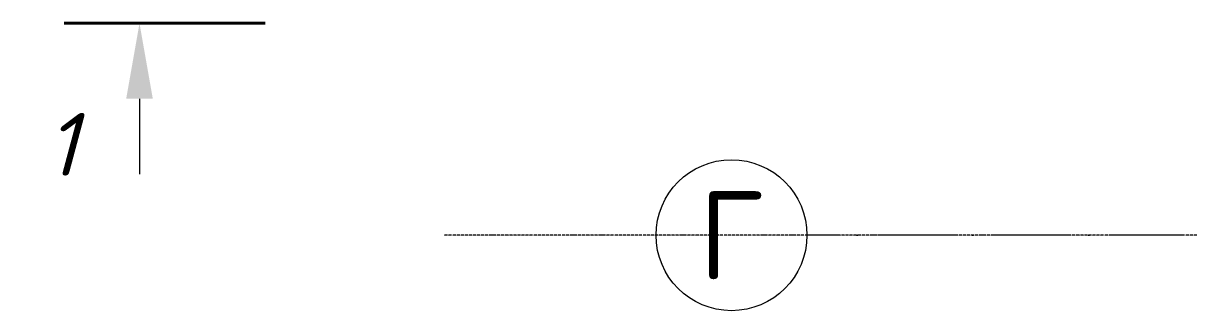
# Model space of a CAD drawing. Header units: millimetres. Extents: x -5016 to 62834, y -6019 to 88916.
# Drawn here: x -5016 to -382, y 8600 to 9742 of the extents above; entities that cross this region are included whole.
import ezdxf
from ezdxf.enums import TextEntityAlignment as Align

# ---------------------------------------------------------------- set-up
doc = ezdxf.new("R2010")
doc.units = ezdxf.units.MM
for name, pattern in [('ОВ_ШП', [460, 300, -80, 0, -80]), ('Осевая 12-2-2', [16, 12, -2, 0, -2]), ('Пунктир 2-1_5', [3.5, 2, -1.5])]:
    doc.linetypes.add(name, pattern=pattern)
for name, color, linetype, lineweight in [('G-ANNO-SYMB', 8, 'Continuous', 13), ('S-GRID', 8, 'Continuous', 13), ('АР_подложка', 8, 'Continuous', 13), ('ОВ_размеры', 7, 'Continuous', 13)]:
    doc.layers.add(name, color=color, linetype=linetype, lineweight=lineweight)
doc.styles.add('GOST', font='isocpeur.ttf', dxfattribs={"width": 0.9})
doc.styles.add('ISOCPEUR_I', font='isocpeui.ttf', dxfattribs={"height": 250})

# ---------------------------------------------------------------- blocks, each defined once
blk = doc.blocks.new('Разрез - Номер спереди-3576-Этаж 1 - Планировка')
at = {"layer": 'G-ANNO-SYMB'}
blk.add_hatch(color=256, dxfattribs=at).paths.add_polyline_path([(2.471, -3), (3, 0), (3.529, -3)])
at = {"layer": 'G-ANNO-SYMB', "lineweight": 40}
blk.add_line((0, 0), (8, 0), dxfattribs=at)
at = {"layer": 'G-ANNO-SYMB'}
blk.add_line((3, -3), (3, -6), dxfattribs=at)
blk = doc.blocks.new('АР_plan1')
at = {"layer": 'G-ANNO-SYMB', "linetype": 'Пунктир 2-1_5'}
blk.add_line((-2685.7, 14415.3), (-2157.4, 14415.3), dxfattribs=at)
at = {"layer": 'S-GRID', "color": 251, "linetype": 'Осевая 12-2-2', "true_color": 0x646464}
blk.add_line((23375.6, 13572.6), (-1176.1, 13572.6), dxfattribs=at)
at = {"layer": 'G-ANNO-SYMB', "xscale": 99.99999999999993, "yscale": 99.99999999999993, "zscale": 99.99999999999993}
blk.add_blockref('Разрез - Номер спереди-3576-Этаж 1 - Планировка', (-2685.7, 14415.3), dxfattribs=at)
at = {"layer": 'G-ANNO-SYMB', "insert": (-2758, 14059.2), "char_height": 250, "width": 160.337, "attachment_point": 1, "style": 'ISOCPEUR_I', "bg_fill": 3, "box_fill_scale": 0, "bg_fill_color": 256, "bg_fill_true_color": 3254780160, "bg_fill_transparency": 256}
blk.add_mtext('\\fISOCPEUR|b0|i1|c204|p34|;1', dxfattribs=at)

msp = doc.modelspace()

# ---------------------------------------------------------------- block references
at = {"layer": 'АР_подложка'}
msp.add_blockref('АР_plan1', (-2168, -4673), dxfattribs=at)

# ---------------------------------------------------------------- next in the draw order: linework, layer by layer
at = {"layer": 'ОВ_размеры', "linetype": 'ОВ_ШП'}
msp.add_lwpolyline([(-400, 8900), (-1900, 8900)], dxfattribs=at)
at = {"layer": 'ОВ_размеры'}
msp.add_circle((-2200, 8900), 300, dxfattribs=at)

# ---------------------------------------------------------------- next in the draw order: texts
at = {"layer": 'ОВ_размеры', "style": 'GOST'}
msp.add_text('Г', height=350, dxfattribs=at).set_placement((-2200, 8900), align=Align.MIDDLE_CENTER)

doc.saveas('drawing.dxf')
